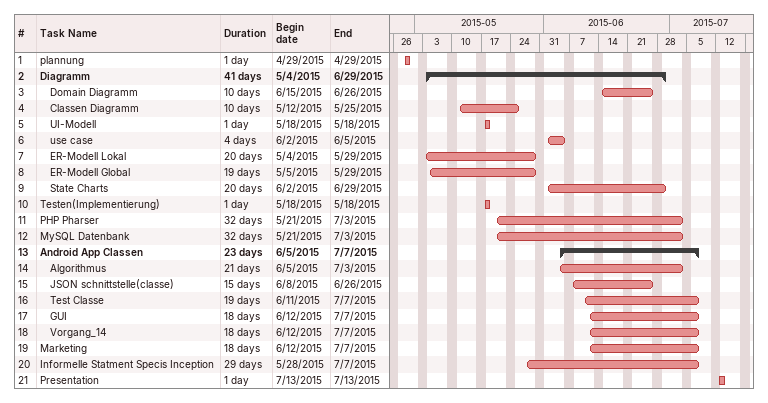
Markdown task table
| ID | Level | Task | Duration | Start | Finish |
|---|---|---|---|---|---|
| 1 | 1 | plannung | 1d | 2015-04-29 | 2015-04-29 |
| 2 | 1 | **Diagramm** | 41d | 2015-05-04 | 2015-06-29 |
| 3 | 2 | Domain Diagramm | 10d | 2015-06-15 | 2015-06-26 |
| 4 | 2 | Classen Diagramm | 10d | 2015-05-12 | 2015-05-25 |
| 5 | 2 | UI-Modell | 1d | 2015-05-18 | 2015-05-18 |
| 6 | 2 | use case | 4d | 2015-06-02 | 2015-06-05 |
| 7 | 2 | ER-Modell Lokal | 20d | 2015-05-04 | 2015-05-29 |
| 8 | 2 | ER-Modell Global | 19d | 2015-05-05 | 2015-05-29 |
| 9 | 2 | State Charts | 20d | 2015-06-02 | 2015-06-29 |
| 10 | 1 | Testen(Implementierung) | 1d | 2015-05-18 | 2015-05-18 |
| 11 | 1 | PHP Pharser | 32d | 2015-05-21 | 2015-07-03 |
| 12 | 1 | MySQL Datenbank | 32d | 2015-05-21 | 2015-07-03 |
| 13 | 1 | **Android App Classen** | 23d | 2015-06-05 | 2015-07-07 |
| 14 | 2 | Algorithmus | 21d | 2015-06-05 | 2015-07-03 |
| 15 | 2 | JSON schnittstelle(classe) | 15d | 2015-06-08 | 2015-06-26 |
| 16 | 2 | Test Classe | 19d | 2015-06-11 | 2015-07-07 |
| 17 | 2 | GUI | 18d | 2015-06-12 | 2015-07-07 |
| 18 | 2 | Vorgang_14 | 18d | 2015-06-12 | 2015-07-07 |
| 19 | 1 | Marketing | 18d | 2015-06-12 | 2015-07-07 |
| 20 | 1 | Informelle Statment Specis Inception | 29d | 2015-05-28 | 2015-07-07 |
| 21 | 1 | Presentation | 1d | 2015-07-13 | 2015-07-13 |
